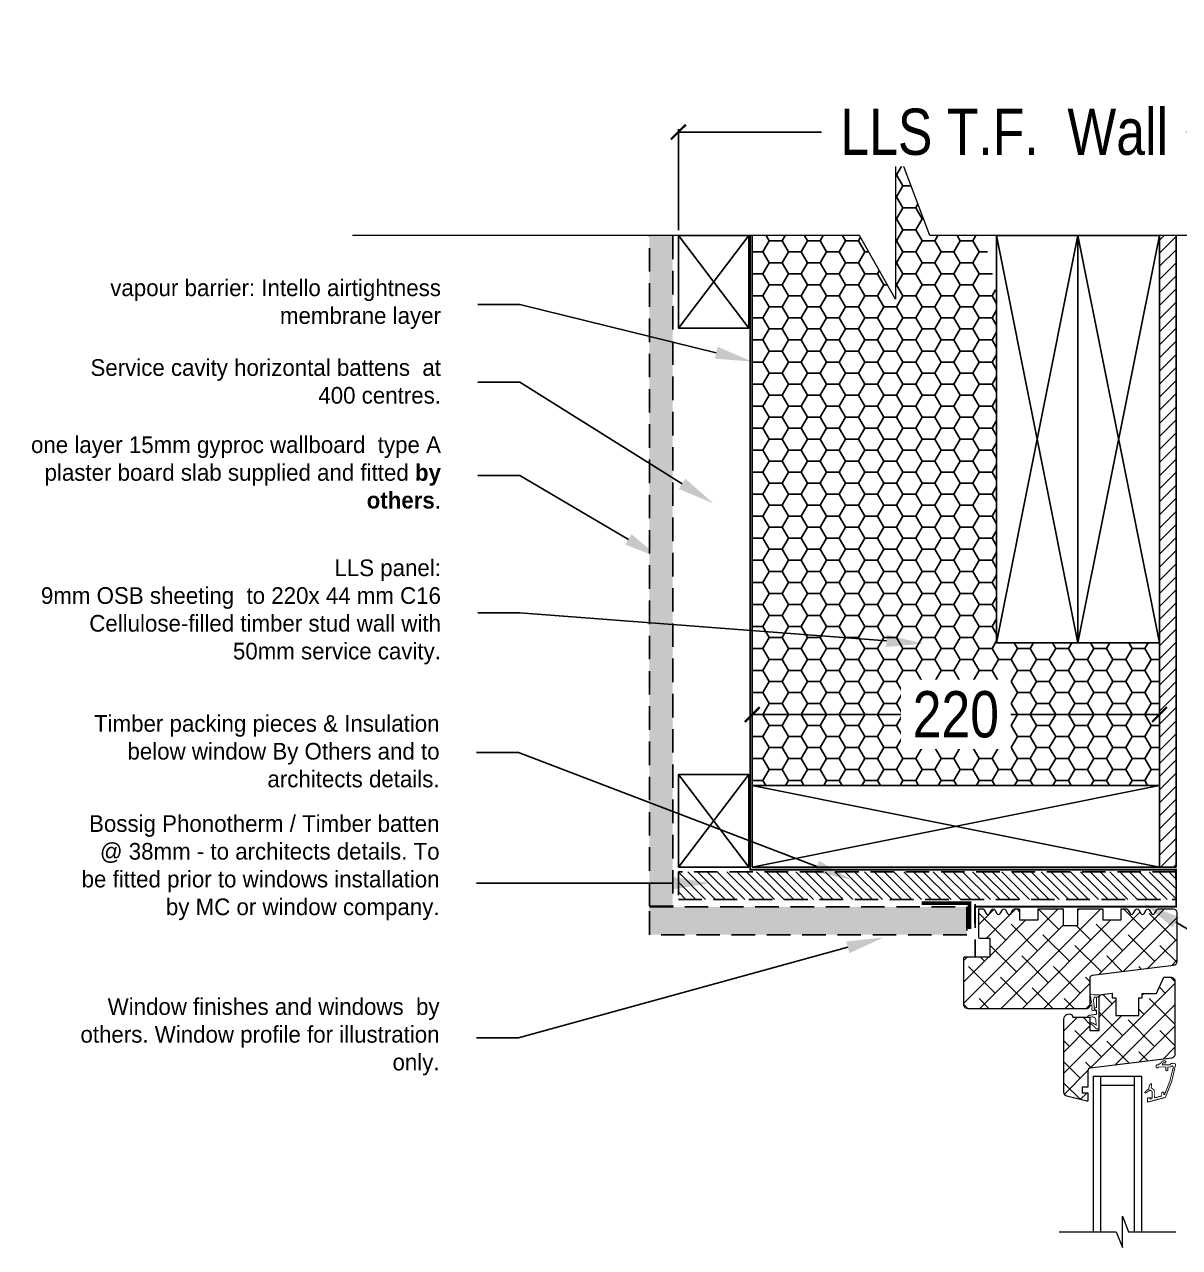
# Model space of a CAD drawing. Header units: millimetres. Extents: x -1562 to 49121, y -21091 to 0.
# Drawn here: x 39766 to 40390, y -9180 to -8519 of the extents above; entities that cross this region are included whole.
import ezdxf
from ezdxf import colors
from ezdxf.entities.mleader import LeaderData, LeaderLine
from ezdxf.math import Vec2, Vec3

# ---------------------------------------------------------------- set-up
doc = ezdxf.new("R2010")
doc.units = ezdxf.units.MM
doc.header["$MEASUREMENT"] = 0
doc.linetypes.add('DASHED', pattern=[19.049999999999997, 12.7, -6.35])
doc.linetypes.add('DASHED2', pattern=[0.375, 0.25, -0.125])
for name, color, linetype in [('-TSD Hatch', 8, 'Continuous'), ('A_Plasterboard by others', 11, 'DASHED'), ('H001_HATCH', 252, 'Continuous'), ('HATCH', 251, 'Continuous'), ('LLS-Timber', 30, 'Continuous'), ('LLS_Dimensions', 6, 'Continuous'), ('LLS_Membranes', 124, 'Continuous')]:
    doc.layers.add(name, color=color, linetype=linetype)
doc.layers.add('LLS_Text', color=6, linetype='Continuous', lineweight=15)
doc.layers.add('Window-Doors', color=2, linetype='Continuous', lineweight=13)
doc.styles.add('ARIAL', font='arial.ttf', dxfattribs={"width": 0.8})
doc.styles.add('Century Gothic', font='GOTHIC.TTF')
doc.dimstyles.new('LLS 1T 10', dxfattribs={"dimtxt": 25, "dimasz": 8, "dimexe": 1.5, "dimexo": 3, "dimgap": 5, "dimtad": 0, "dimdec": 0, "dimzin": 0, "dimdsep": 46, "dimtxsty": 'ARIAL', "dimblk": 'ARCHTICK', "dimcen": 0.09, "dimclrd": 8, "dimclre": 8, "dimclrt": 256, "dimadec": 0, "dimazin": 0, "dimtfac": 1, "dimtdec": 0, "dimtofl": 0, "dimtmove": 0, "dimatfit": 3, "dimfxl": 1.5, "dimtolj": 1, "dimtzin": 0, "dimarcsym": 0})

# ---------------------------------------------------------------- blocks, each defined once
blk = doc.blocks.new('_ArchTick')
at = {"color": 0, "linetype": 'ByBlock', "const_width": 0.15}
blk.add_lwpolyline([(-0.5, -0.5), (0.5, 0.5)], dxfattribs=at)
blk = doc.blocks.new('*D84')
at = {"layer": 'Defpoints', "color": 0, "transparency": 16777216}
for p in [(40379.49724558975, -8891.674966923401), (40159.52327733579, -8930.085044079755), (40379.49724558975, -8930.085044079755)]:
    blk.add_point(p, dxfattribs=at)
at = {"layer": 'LLS_Dimensions', "color": 8, "lineweight": -2, "transparency": 16777216}
for p, q in [((40159.52327733579, -8927.085044079755), (40159.52327733579, -8890.174966923401)), ((40379.49724558975, -8927.085044079755), (40379.49724558975, -8890.174966923401)), ((40159.52327733579, -8891.674966923401), (40242.27970211761, -8891.674966923401)), ((40379.49724558975, -8891.674966923401), (40296.74082080793, -8891.674966923401))]:
    blk.add_line(p, q, dxfattribs=at)
at = {"layer": 'LLS_Dimensions', "color": 8, "lineweight": -2, "transparency": 16777216, "xscale": 8, "yscale": 8, "zscale": 8, "rotation": 180}
blk.add_blockref('_ArchTick', (40159.52327733579, -8891.674966923401), dxfattribs=at)
at = {"layer": 'LLS_Dimensions', "color": 8, "lineweight": -2, "transparency": 16777216, "xscale": 8, "yscale": 8, "zscale": 8}
blk.add_blockref('_ArchTick', (40379.49724558975, -8891.674966923401), dxfattribs=at)
at = {"layer": 'LLS_Dimensions', "transparency": 16777216, "insert": (40269.51026146277, -8891.674966923401), "char_height": 25, "attachment_point": 5, "style": 'ARIAL', "bg_fill": 3, "box_fill_scale": 1.25, "bg_fill_color": 256, "bg_fill_true_color": 13158600, "bg_fill_transparency": 0}
blk.add_mtext('\\A1;220', dxfattribs=at)
blk = doc.blocks.new('*D82')
at = {"layer": 'Defpoints', "color": 0, "transparency": 16777216}
for p in [(40471.60264241516, -8576.861463625584), (40119.62994400244, -8632.836790111502), (40471.60264241516, -8632.836790111502)]:
    blk.add_point(p, dxfattribs=at)
at = {"layer": 'LLS_Dimensions', "color": 8, "lineweight": -2, "transparency": 16777216}
for p, q in [((40119.62994400244, -8629.836790111502), (40119.62994400244, -8575.361463625584)), ((40119.62994400244, -8576.861463625584), (40204.12925364537, -8576.861463625584)), ((40471.60264241516, -8576.861463625584), (40387.10333277224, -8576.861463625584)), ((40471.60264241516, -8629.836790111502), (40471.60264241516, -8575.361463625584))]:
    blk.add_line(p, q, dxfattribs=at)
at = {"layer": 'LLS_Dimensions', "color": 8, "lineweight": -2, "transparency": 16777216, "xscale": 8, "yscale": 8, "zscale": 8, "rotation": 180}
blk.add_blockref('_ArchTick', (40119.62994400244, -8576.861463625584), dxfattribs=at)
at = {"layer": 'LLS_Dimensions', "color": 8, "lineweight": -2, "transparency": 16777216, "xscale": 8, "yscale": 8, "zscale": 8}
blk.add_blockref('_ArchTick', (40471.60264241516, -8576.861463625584), dxfattribs=at)
at = {"layer": 'LLS_Dimensions', "transparency": 16777216, "insert": (40295.6162932088, -8576.861463625584), "char_height": 25, "attachment_point": 5, "style": 'ARIAL', "bg_fill": 3, "box_fill_scale": 1.25, "bg_fill_color": 256, "bg_fill_true_color": 13158600, "bg_fill_transparency": 0}
blk.add_mtext('\\A1;LLS T.F.  Wall ', dxfattribs=at)

msp = doc.modelspace()

# ---------------------------------------------------------------- hatches: boundary and pattern name
at = {"layer": '-TSD Hatch'}
h = msp.add_hatch(dxfattribs=at)
h.set_pattern_fill('AR-SAND', color=256, scale=5)
h.set_pattern_definition([(37.50000000000001, (0, -518), (-0.3149667905480408, 9.634118845065792), [0, -7.6, 0, -8.5, 0, -8.125]), (7.499999999999999, (0, -518), (8.848883526338636, 14.1107303261487), [0, -4.1, 0, -6.850000000000001, 0, -2.625]), (327.5, (-6.15, -518), (15.57070930875748, 0.02829526768482471), [0, -2.5, 0, -9, 0, -11.75]), (317.5, (-6.15, -518), (15.03063302286147, 4.388377824671247), [0, -1.25, 0, -5.899999999999999, 0, -6.75])])
h.paths.add_polyline_path([(40275.4178805104, -8995.646313921014), (40104.03692812943, -8995.646313921015), (40104.03692812943, -9010.645948288167), (40275.4178805104, -9010.645948288166)])
h.paths.add_polyline_path([(40104.03692812943, -8990.292954032502), (40116.62994400244, -8990.292954032502), (40116.62994400244, -8995.146313921014), (40104.03692812943, -8995.146313921014)])
h.paths.add_polyline_path([(40116.62994400244, -8990.292954032502), (40104.03692812943, -8990.292954032502), (40104.03692812943, -8937.290382358802), (40116.62994400244, -8942.10092833477)])
h.paths.add_polyline_path([(40104.03692812943, -8841.716411731515), (40116.62994400244, -8842.676465274202), (40116.62994400244, -8942.10092833477), (40104.03692812943, -8937.290382358802)])
h.paths.add_polyline_path([(40116.62994400244, -8842.676465274202), (40104.03692812943, -8841.716411731515), (40104.03692812943, -8754.835430319745), (40116.62994400244, -8763.128035626596)])
h.paths.add_polyline_path([(40104.03692812943, -8686.695578091389), (40116.62994400244, -8689.922141335152), (40116.62994400244, -8763.128035626596), (40104.03692812943, -8754.835430319745)])
h.paths.add_polyline_path([(40116.62994400244, -8689.922141335152), (40104.03692812943, -8686.695578091389), (40104.03692812943, -8632.836790111502), (40116.62994400244, -8632.836790111502)])
at = {"layer": 'H001_HATCH'}
h = msp.add_hatch(dxfattribs=at)
h.set_pattern_fill('HONEY', color=256, scale=55)
h.set_pattern_definition([(0, (-12827.19982817337, 20770.77898588219), (10.3125, 5.953924651018015), [6.875, -13.75]), (120, (-12827.19982817337, 20770.77898588219), (-10.3125, 5.953924651018017), [6.874999999999978, -13.74999999999996]), (59.99999999999999, (-12827.19982817337, 20770.77898588219), (2.289834988289385e-15, 11.90784930203603), [-13.75, 6.875])])
h.paths.add_polyline_path([(40217.48137257386, -8632.836790111502), (40159.52327733578, -8632.836790111502), (40159.52327733578, -8930.085044079755), (40379.49724558975, -8930.085044079755), (40379.49724558975, -8852.81075836547), (40291.45407098662, -8852.810758365466), (40291.45407098662, -8664.710331065027), (40284.7831740777, -8632.836790111502), (40255.48137257386, -8632.836790111502), (40236.83347618939, -8583.656626396558), (40236.8334761894, -8667.156626396547)])
at = {"layer": 'H001_HATCH', "transparency": 33554549}
h = msp.add_hatch(dxfattribs=at)
h.set_pattern_fill('ANSI31', color=33, scale=30, angle=-90.00000000000001)
h.set_pattern_definition([(315, (0, -518), (2.651650429449554, 2.651650429449553), [])])
h.paths.add_polyline_path([(40311.87323199744, -8991.646313921014), (40119.62994400244, -8991.646313921014), (40119.62994400244, -8976.646313921028), (40388.49153130407, -8976.646313921028), (40388.49153130407, -8991.646313921014)])
at = {"layer": 'HATCH'}
h = msp.add_hatch(dxfattribs=at)
h.set_pattern_fill('ANSI31', color=256, scale=40)
h.set_pattern_definition([(45, (-12772.36212201587, 19558.4239270519), (-3.535533905932738, 3.535533905932738), [])])
h.paths.add_polyline_path([(40388.49153130407, -8632.836790111502), (40379.49724558978, -8632.836790111502), (40379.49724558978, -8974.106631381339), (40388.49153130407, -8974.106631381339)])
at = {"layer": 'HATCH', "transparency": 33554526}
h = msp.add_hatch(dxfattribs=at)
h.set_pattern_fill('ANSI38', color=11, scale=65)
h.set_pattern_definition([(45, (-12772.36212201584, 19615.00678419477), (-5.745242597140699, 5.745242597140699), []), (135, (-12772.36212201584, 19615.00678419477), (-17.23572779142209, 5.7452425971407), [20.3125, -12.1875])])
h.paths.add_polyline_path([(40313.88835670087, -9002.67805995276), (40313.88835670087, -8996.646313921014), (40327.43375352626, -8996.646313921014), (40327.43375352626, -9005.646313921014), (40335.37026146277, -9005.641869476563), (40335.37026146277, -8996.646313921014), (40348.91565828816, -8996.646313921014), (40348.91565828816, -9002.646313921014), (40358.86232495484, -9002.646313921014), (40358.86232495484, -8996.646313921014), (40361.61407098659, -8996.646313921014, -0.2199127447986888), (40362.30232495484, -8996.964409159107), (40363.62422971673, -8999.185996460688, 0.5686125315754481), (40365.3181979707, -8999.185996460688), (40366.48137257389, -8997.175837730541, -0.6037854264284018), (40368.31961731995, -8997.249723099583), (40369.33851543102, -8999.185996460688, 0.5763866877484735), (40371.09646709923, -8999.257487660088), (40372.32547729353, -8997.135870279995, -0.5608630331089587), (40373.99502336753, -8997.175837730541), (40375.1581979707, -8999.185996460688, 0.5767018822963192), (40376.85216622466, -8999.185996460688), (40378.08251876333, -8997.059743110589, -0.2486899707337494), (40378.86232495484, -8996.646313921014), (40386.90422971673, -8996.646313921014, -0.3686868686878919), (40388.91565828816, -8998.657742492436), (40388.91565828816, -9025.324409159108, -0.3821915083391068), (40387.1162932088, -9027.33456788927), (40343.20137257387, -9032.731393286089, 0.3650139544890056), (40341.82486463735, -9034.213298047998), (40341.82486463735, -9048.604409159107, -0.3285364477850721), (40340.34422971673, -9050.614567889268), (40275.8997852723, -9050.614567889268, -0.4803973050453775), (40273.88835670087, -9048.102186936874), (40273.88835670087, -9023.102186936874, -0.4802650616868844), (40274.4178805104, -9022.67805995276), (40287.96327733579, -9022.67805995276), (40287.96327733579, -9012.62599646069), (40282.45978527229, -9012.62599646069, -0.4795442152454292), (40281.93153130404, -9011.968051398424), (40281.93153130404, -8996.646313921014), (40283.94169003419, -8996.646313921014, -0.2199127447988637), (40284.62994400244, -8996.964409159107), (40285.95184876437, -8999.185996460688, 0.5686125315754481), (40287.64581701833, -8999.185996460688), (40288.8089916215, -8997.175837730541, -0.6037854264284018), (40290.64723636759, -8997.249723099583), (40291.66613447866, -8999.185996460688, 0.5763866877484758), (40293.42408614686, -8999.257487660088), (40294.62994400244, -8997.175837730541, -0.5763866877484818), (40296.32264241514, -8997.175837730541), (40297.4870868596, -8999.185996460688, 0.5763866877493848), (40299.1797852723, -8999.185996460688), (40300.34422971673, -8997.175837730541, -0.28723425859423), (40301.34578850314, -8996.646313921014), (40303.94169003419, -8996.646313921014), (40303.94169003419, -9002.67805995276)])
h.paths.add_polyline_path([(40368.28073765324, -9054.318694873382), (40368.28073765324, -9044.79488534958), (40370.18549955801, -9044.79488534958), (40370.18549955801, -9042.360599635289), (40377.90994400244, -9042.360599635289), (40381.93153130404, -9033.578377413072), (40385.42359479611, -9033.578377413072, -0.4268335640059896), (40387.85661066913, -9036.118059952762), (40387.85661066913, -9075.271075825778, -0.393012643224352), (40385.96530856575, -9077.305582370424), (40342.14232495484, -9082.67805995276, 0.3698438437261229), (40340.87248368499, -9084.067861143358), (40340.87248368499, -9093.048853603545), (40337.80454717706, -9093.048853603545), (40337.80454717706, -9096.011393286088), (40340.87248368499, -9096.011393286088), (40340.87248368499, -9100.13837741307, -0.4978031813852131), (40340.31940222006, -9100.556236784749), (40329.44391225641, -9097.810758365453, -0.3472198313108584), (40327.85661066913, -9095.74482658043), (40327.85661066913, -9056.328853603543, -0.5733915272102519), (40332.19565828815, -9053.789171063869), (40332.72518209768, -9055.271075825778), (40341.93153130404, -9055.271075825778), (40341.93153130404, -9058.33648911247, 0.5626464049012133), (40341.93153130404, -9058.926508612352), (40341.93153130404, -9062.360599635289), (40346.90422971673, -9062.360599635289), (40346.90422971673, -9044.47742503211, -0.1622776601683731), (40347.11565828817, -9043.843139317836, 0.5565111839880282), (40347.38209694061, -9043.372802861752, -0.1932247731100288), (40348.43394141989, -9042.961852611847), (40353.88835670087, -9042.25520280989), (40353.88835670087, -9044.79488534958), (40355.8997852723, -9044.79488534958), (40355.8997852723, -9054.318694873382)])

# ---------------------------------------------------------------- linework, layer by layer
at = {"layer": 'A_Plasterboard by others', "elevation": -1.815402375014817e-10}
for points in [[(40116.62994400244, -8632.836790111502), (40116.62994400244, -8995.146313921014), (40104.03692812943, -8995.146313921014), (40104.03692812943, -8632.836790111502)], [(40279.87216622468, -8994.146313921014), (40279.87216622468, -9022.67805995276)]]:
    msp.add_lwpolyline(points, dxfattribs=at)
for points in [[(40388.49153130407, -8991.646313921014), (40388.49153130407, -8976.646313921028), (40119.62994400244, -8976.646313921028), (40119.62994400244, -8991.646313921014)], [(40275.4178805104, -9010.645948288166), (40104.03692812943, -9010.645948288167), (40104.03692812943, -8995.646313921015), (40275.4178805104, -8995.646313921014)]]:
    msp.add_lwpolyline(points, close=True, dxfattribs=at)
at = {"layer": 'H001_HATCH', "elevation": -1.815402375014817e-10}
for points in [[(40388.49153130407, -8632.836790111502), (40388.49153130407, -8974.106631381339), (40379.49724558978, -8974.106631381339), (40379.49724558978, -8632.836790111502)], [(40379.49724558975, -8930.085044079755), (40159.52327733579, -8974.106631381339)], [(40379.49724558975, -8974.106631381324), (40159.52327733579, -8930.08504407974)]]:
    msp.add_lwpolyline(points, dxfattribs=at)
at = {"layer": 'HATCH', "elevation": -1.815402375014817e-10}
for points in [[(40157.62994400244, -8632.836790111502), (40119.62994400244, -8682.836790111502)], [(40119.62994400244, -8632.836790111502), (40157.62994400244, -8682.836790111502)], [(40157.62994400244, -8924.106631381339), (40119.62994400244, -8974.106631381339)], [(40119.62994400244, -8924.106631381339), (40157.62994400244, -8974.106631381339)]]:
    msp.add_lwpolyline(points, dxfattribs=at)
at = {"layer": 'LLS-Timber', "elevation": -1.815402375014817e-10}
for points in [[(40119.62994400244, -8682.836790111502), (40157.62994400244, -8682.836790111502), (40157.62994400244, -8632.836790111502), (40119.62994400244, -8632.836790111502)], [(40119.62994400244, -8974.106631381339), (40157.62994400244, -8974.106631381339), (40157.62994400244, -8924.106631381339), (40119.62994400244, -8924.106631381339)], [(40379.49724558975, -8974.106631381339), (40159.52327733579, -8974.106631381339), (40159.52327733579, -8930.085044079755), (40379.49724558975, -8930.085044079755)]]:
    msp.add_lwpolyline(points, close=True, dxfattribs=at)
msp.add_lwpolyline([(40379.49724558978, -8632.836790111502), (40379.49724558978, -8974.106631381339), (40159.52327733579, -8974.106631381339), (40159.52327733579, -8632.836790111502)], dxfattribs=at)
at = {"layer": 'LLS_Membranes', "linetype": 'DASHED2', "ltscale": 80, "const_width": 1, "elevation": -1.815402375014817e-10}
msp.add_lwpolyline([(40158.3781979707, -8632.836790111502), (40158.3781979707, -8975.48555155675), (40388.44237186977, -8975.48555155675), (40388.54069073837, -8995.470977735637), (40279.87216622468, -8995.470977735637), (40279.87216622468, -9004.424091698795)], dxfattribs=at)
at = {"layer": 'LLS_Membranes', "color": 152, "linetype": 'DASHED2', "ltscale": 50, "true_color": 0x2776bb, "const_width": 2, "elevation": -1.815402375014817e-10}
msp.add_lwpolyline([(40276.86596080121, -9007.62599646069), (40276.86596080121, -8993.592878812025), (40250.95990862728, -8993.592878812025)], dxfattribs=at)
at = {"layer": 'Window-Doors', "color": 11, "elevation": -1.815402375014817e-10}
for points in [[(40663.56295987549, -8632.836790111502), (40255.48137257386, -8632.836790111502), (40236.83347618939, -8583.656626396554), (40236.83347618939, -8667.156626396554), (40217.48137257386, -8632.836790111502), (39943.56295987546, -8632.836790111502)], [(40343.83629320881, -9171.133932968634), (40343.83629320881, -9087.122504397197), (40369.86803924055, -9087.122504397197), (40369.86803924055, -9171.133932968634)], [(40347.85661066913, -9171.133932968634), (40347.85661066913, -9087.122504397197), (40365.84645193895, -9087.122504397197), (40365.84645193895, -9171.133932968634)], [(40325.2958256433, -9171.133932968634), (40356.07652353456, -9171.133932968634), (40359.55304939715, -9179.707188144126), (40359.55304939715, -9162.72222011947), (40362.83635986976, -9171.133932968634), (40388.33065766883, -9171.133932968634)]]:
    msp.add_lwpolyline(points, dxfattribs=at)
for points in [[(40372.30105511357, -8997.175837730541, -0.576701882297228), (40373.99502336753, -8997.175837730541), (40375.1581979707, -8999.185996460688, 0.5767018822954211), (40376.85216622466, -8999.185996460688), (40378.01534082786, -8997.175837730541, -0.2868691460305494), (40378.86232495484, -8996.646313921014), (40386.90422971673, -8996.646313921014, -0.3686868686878927), (40388.91565828816, -8998.657742492436), (40388.91565828816, -9025.324409159108, -0.3821915083391068), (40387.1162932088, -9027.33456788927), (40343.20137257387, -9032.731393286089, 0.3650139544890014), (40341.82486463735, -9034.213298047998), (40341.82486463735, -9048.604409159107, -0.3285364477850721), (40340.34422971673, -9050.614567889268), (40275.8997852723, -9050.614567889268, -0.4803973050453775), (40273.88835670087, -9048.102186936874), (40273.88835670087, -9023.102186936874, -0.4802650616868846), (40274.4178805104, -9022.67805995276), (40287.96327733579, -9022.67805995276), (40287.96327733579, -9012.62599646069), (40282.45978527229, -9012.62599646069, -0.3517676453273386), (40281.93153130404, -9012.201869476561), (40281.93153130404, -8996.646313921014), (40283.94169003419, -8996.646313921014, -0.2199127447988652), (40284.62994400244, -8996.964409159107), (40285.95184876437, -8999.185996460688, 0.5686125315754434), (40287.64581701833, -8999.185996460688), (40288.8089916215, -8997.175837730541, -0.5767018822972276), (40290.60835670088, -8997.175837730541), (40291.66613447866, -8999.185996460688, 0.6037854264284017), (40293.46549955801, -8999.185996460688), (40294.62994400244, -8997.175837730541, -0.5763866877484818), (40296.32264241514, -8997.175837730541), (40297.4870868596, -8999.185996460688, 0.5763866877484822), (40299.1797852723, -8999.185996460688), (40300.34422971673, -8997.175837730541, -0.2480806861878831), (40301.18994400244, -8996.646313921014), (40303.94169003419, -8996.646313921014), (40303.94169003419, -9002.67805995276), (40313.88835670087, -9002.67805995276), (40313.88835670087, -8996.646313921014), (40327.43375352626, -8996.646313921014), (40327.43375352626, -9005.646313921014), (40335.37026146277, -9005.641869476563), (40335.37026146277, -8996.646313921014), (40348.91565828816, -8996.646313921014), (40348.91565828816, -9002.646313921014), (40358.86232495484, -9002.646313921014), (40358.86232495484, -8996.646313921014), (40361.61407098659, -8996.646313921014, -0.2199127447985111), (40362.30232495484, -8996.964409159107), (40363.62422971673, -8999.185996460688, 0.5686125315754434), (40365.3181979707, -8999.185996460688), (40366.48137257389, -8997.175837730541, -0.5767018822972276), (40368.28073765324, -8997.175837730541), (40369.33851543102, -8999.185996460688, 0.6037854264284017), (40371.13788051037, -8999.185996460688), (40372.30232495484, -8997.175837730541)], [(40387.85661066913, -9036.118059952762), (40387.85661066913, -9075.271075825778, -0.3649567712974514), (40386.16391225644, -9077.281234555925), (40342.14232495484, -9082.67805995276, 0.3880500819817821), (40340.87248368499, -9084.159964714654), (40340.87248368499, -9093.048853603545), (40337.80454717706, -9093.048853603545), (40337.80454717706, -9096.011393286088), (40340.87248368499, -9096.011393286088), (40340.87248368499, -9100.13837741307, -0.4795442152454291), (40340.34422971673, -9100.5625043972), (40329.44391225641, -9097.810758365453, -0.3398034721973118), (40327.85661066913, -9095.800599635291), (40327.85661066913, -9056.328853603543, -0.5733915272102513), (40332.19565828815, -9053.789171063869), (40332.72518209768, -9055.271075825778), (40341.93153130404, -9055.271075825778), (40341.93153130404, -9062.360599635289), (40346.90422971673, -9062.360599635289), (40346.90422971673, -9044.477425032124, -0.4169359775211101), (40348.43394141989, -9042.961852611847), (40353.88835670087, -9042.25520280989), (40353.88835670087, -9044.79488534958), (40355.8997852723, -9044.79488534958), (40355.8997852723, -9054.318694873382), (40368.28073765324, -9054.318694873382), (40368.28073765324, -9044.79488534958), (40370.18549955801, -9044.79488534958), (40370.18549955801, -9042.360599635289), (40377.90994400244, -9042.360599635289), (40381.93153130404, -9033.578377413072), (40385.42359479611, -9033.578377413072, -0.426833564005989), (40387.85661066913, -9036.118059952762, -0.9580000000023446)]]:
    msp.add_lwpolyline(points, format="xyb", dxfattribs=at)
at = {"layer": 'Window-Doors', "color": 8, "const_width": 0.5, "elevation": -1.815402375014817e-10}
for points in [[(40345.5289916215, -9044.477425032124), (40345.42359479611, -9049.979647254342), (40344.78867416117, -9050.1917107464, 0.7203035615967583), (40344.78867416117, -9051.56821868291), (40344.99946781197, -9051.779012333707), (40344.99946781197, -9051.24948852418), (40345.42359479611, -9051.356155190853), (40345.42359479611, -9053.68377423847), (40341.5074043199, -9054.213298047998), (40340.87248368499, -9054.530758365454), (40340.55502336753, -9055.271075825778), (40343.51883289135, -9055.059012333706), (40344.5766106691, -9055.483139317836), (40345.10613447866, -9056.435520270217), (40345.31692812942, -9059.503456778144), (40343.72962654215, -9058.551075825777), (40342.98930908182, -9058.233615508307), (40342.09026146277, -9058.286948841636, 1.016382833245822), (40342.14232495484, -9058.975202809892), (40342.83057892309, -9058.975202809892), (40343.09470590721, -9059.185996460688), (40345.21153130404, -9061.408218682907, 0.2476519702948988), (40345.5289916215, -9061.514885349581), (40346.37597574848, -9061.514885349581, 0.414916962016549), (40346.90422971673, -9060.985361540053), (40346.90422971673, -9044.47742503211, -0.1622776601683793), (40347.11565828817, -9043.843139317836, 1.644186611522653)], [(40342.03692812943, -9042.995520270215), (40347.1162932088, -9043.207583762287, -0.9600806089033858), (40347.11565828817, -9043.843139317836), (40345.5289916215, -9044.477425032124), (40344.25915035165, -9044.372028206726), (40344.15375352626, -9045.112345667036), (40343.72962654215, -9045.85266312736), (40344.15375352626, -9048.286948841636), (40344.25915035165, -9050.614567889268), (40344.434718166, -9051.321069696383), (40343.72962654215, -9051.673615508309), (40343.09470590721, -9051.566948841635), (40342.88391225641, -9050.932028206724), (40343.09470590721, -9049.768853603546), (40342.98930908182, -9048.499012333708), (40342.45978527229, -9049.13393296862), (40341.93153130404, -9049.13393296862), (40341.82486463735, -9048.604409159107), (40342.77724558975, -9047.122504397197), (40342.35438844691, -9045.212005257785), (40342.35438844691, -9044.265361540052), (40341.82486463735, -9043.207583762287), (40342.03692812943, -9042.995520270215)]]:
    msp.add_lwpolyline(points, format="xyb", dxfattribs=at)
msp.add_lwpolyline([(40378.86232495484, -9082.25520280989), (40378.65089638341, -9082.572663127361), (40378.38613447863, -9082.67805995276), (40378.06867416117, -9082.625361540053), (40377.90994400244, -9082.572663127361), (40377.69788051037, -9082.149805984507), (40377.69788051037, -9081.197425032111), (40377.80391225642, -9081.09139328609), (40377.90994400244, -9080.985361540053), (40378.90994400244, -9080.985361540053), (40379.1797852723, -9080.773298047996), (40379.28518209768, -9080.45583773054), (40379.92073765323, -9080.297742492436), (40380.23756305008, -9080.032980587672), (40380.3962932088, -9079.768218682922), (40380.55502336753, -9079.556790111488), (40380.71375352626, -9079.239329794033), (40381.71946781197, -9078.815837730526), (40382.40708685959, -9078.763139317834), (40382.67184876437, -9078.868536143233), (40382.98930908182, -9078.975202809892), (40382.93661066912, -9079.39805995276), (40382.77724558975, -9079.820917095614), (40381.82486463735, -9079.820917095614), (40381.3486741612, -9080.032980587672), (40381.08454717706, -9080.45583773054), (40381.08454717706, -9080.773298047996), (40381.19057892308, -9080.879329794017), (40381.29661066913, -9080.985361540053), (40385.31692812942, -9080.985361540053), (40385.42295987545, -9080.879329794017), (40385.5289916215, -9080.773298047996), (40385.5289916215, -9080.245044079744), (40387.75121384372, -9080.350440905127), (40388.06867416117, -9080.45583773054), (40388.17407098658, -9080.879964714655), (40388.17407098658, -9080.879964714655), (40386.16391225644, -9089.768853603546), (40382.77724558975, -9098.34028217498), (40382.67184876437, -9098.551075825777), (40382.45978527229, -9098.657742492436), (40373.14803924055, -9101.090758365452), (40373.04264241517, -9100.879964714655), (40373.04264241517, -9099.08059963529), (40373.14803924055, -9098.763139317834), (40374.52327733579, -9098.763139317834), (40374.20645193897, -9098.974567889254), (40374.52327733579, -9099.503456778144), (40375.47565828818, -9099.08059963529), (40375.5289916215, -9095.429805984506), (40374.47121384372, -9094.58345677816), (40373.99502336753, -9094.84821868291), (40371.98359479611, -9096.223456778145), (40371.66613447866, -9096.118059952762), (40371.56073765324, -9095.800599635291), (40372.93597574848, -9094.424091698795), (40373.36010273262, -9094.424091698795), (40373.67756305008, -9094.318694873382), (40373.99502336753, -9092.201869476561), (40374.31248368499, -9091.566948841635), (40374.9474043199, -9091.144091698781), (40375.26486463736, -9091.24948852418), (40375.05280114531, -9093.260917095617), (40375.1581979707, -9093.471710746398), (40376.69280114533, -9094.688853603544), (40376.745499558, -9098.445679000379), (40376.85216622466, -9098.657742492436), (40377.06295987546, -9098.763139317834), (40380.66169003419, -9097.810758365453), (40380.66169003419, -9096.118059952762), (40380.7670868596, -9095.90599646069), (40380.97915035168, -9095.800599635291), (40381.61407098659, -9095.800599635291), (40381.82486463735, -9095.90599646069), (40381.82486463735, -9096.118059952762), (40381.82486463735, -9097.070440905129), (40382.2489916215, -9097.070440905129), (40385.10613447866, -9089.768853603546), (40387.01089638339, -9082.149805984507), (40386.58676939928, -9081.514885349581), (40385.84645193895, -9081.832345667037), (40385.63438844688, -9082.043139317833), (40385.42359479611, -9082.149805984507), (40384.0470868596, -9082.149805984507), (40384.0470868596, -9083.842504397198), (40383.83565828817, -9084.107266301962), (40383.20137257387, -9084.159964714654), (40382.88391225641, -9083.842504397198), (40382.88391225641, -9082.149805984507), (40378.96772178022, -9082.149805984507), (40378.86232495484, -9082.25520280989)], dxfattribs=at)
at = {"layer": 'Window-Doors', "color": 11, "elevation": -1.815402375014817e-10}
msp.add_lwpolyline([(40365.84645193895, -9092.096472651163), (40347.85661066913, -9092.096472651163), (40347.85661066913, -9087.122504397197), (40365.84645193895, -9087.122504397197)], close=True, dxfattribs=at)

# ---------------------------------------------------------------- leaders
at = {"layer": 'LLS_Text'}
ml = msp.add_multileader_mtext('Standard', dxfattribs=at)
ml.set_content('vapour barrier: Intello airtightness membrane layer', color=256, style='Century Gothic')
ml.set_leader_properties(color=11)
ml.build(insert=Vec2(0, 0))
ml.multileader.update_dxf_attribs({"text_left_attachment_type": 2, "text_right_attachment_type": 2, "dogleg_length": 50, "arrow_head_size": 20})
ctx = ml.context
ctx.base_point, ctx.char_height, ctx.arrow_head_size, ctx.landing_gap_size, ctx.plane_origin = Vec3(39772.19022579664, -8670.047100769898), 9, 20, 20, Vec3(39191.79685825472, -8350.259616563799)
ctx.left_attachment, ctx.right_attachment, ctx.text_align_type = 2, 2, 2
notes = []
notes.append((ctx, [(0, (1, 1, 0), (40034.05926510757, -8670.047100769898), (-1, 0), 22.65761850876493, [(0, [(40159.52327733579, -8700.912205520788)], 0, [])])]))
ctx.mtext.insert, ctx.mtext.width, ctx.mtext.defined_height, ctx.mtext.alignment, ctx.mtext.flow_direction = Vec3(39991.40164659881, -8656.51752904998), 224.9508060232004, 121.7772632487467, 3, 5
ml = msp.add_multileader_mtext('Standard', dxfattribs=at)
ml.set_content('Service cavity horizontal battens  at 400 centres.', color=256, style='Century Gothic')
ml.set_leader_properties(color=11)
ml.build(insert=Vec2(0, 0))
ml.multileader.update_dxf_attribs({"text_left_attachment_type": 2, "text_right_attachment_type": 2, "dogleg_length": 22.65761850876493, "arrow_head_size": 20})
ctx = ml.context
ctx.base_point, ctx.char_height, ctx.arrow_head_size, ctx.landing_gap_size, ctx.plane_origin = Vec3(39775.92238079324, -8712.047100769898), 9, 20, 20, Vec3(39469.23825715347, -8210.430627547732)
ctx.left_attachment, ctx.right_attachment, ctx.text_align_type = 2, 2, 2
notes.append((ctx, [(0, (1, 1, 0), (40034.05926510757, -8712.047100769898), (-1, 0), 22.65761850876493, [(0, [(40138.62994400244, -8777.615217933842)], 0, [])])]))
ctx.mtext.insert, ctx.mtext.width, ctx.mtext.defined_height, ctx.mtext.alignment, ctx.mtext.flow_direction = Vec3(39991.40164659881, -8699.62187983176), 209.4202140191451, 96.13911305073992, 3, 5
ml = msp.add_multileader_mtext('Standard', dxfattribs=at)
ml.set_content('one layer 15mm gyproc wallboard  type A plaster board slab supplied and fitted {\\fCentury Gothic|b1|i0|c0|p34;by others}. ', color=256, style='Century Gothic')
ml.set_leader_properties(color=11)
ml.build(insert=Vec2(0, 0))
ml.multileader.update_dxf_attribs({"text_left_attachment_type": 2, "text_right_attachment_type": 2, "dogleg_length": 22.65761850876493, "arrow_head_size": 20})
ctx = ml.context
ctx.base_point, ctx.char_height, ctx.arrow_head_size, ctx.landing_gap_size, ctx.plane_origin = Vec3(39762.62734340371, -8762.547100769898), 9, 20, 20, Vec3(39716.82009319936, -8569.719251170729)
ctx.left_attachment, ctx.right_attachment, ctx.text_align_type = 2, 2, 2
notes.append((ctx, [(0, (1, 1, 0), (40034.05926510757, -8762.547100769898), (-1, 0), 22.65761850876493, [(0, [(40109.87416379784, -8807.151187004205)], 0, [])])]))
ctx.mtext.insert, ctx.mtext.width, ctx.mtext.defined_height, ctx.mtext.alignment, ctx.mtext.flow_direction = Vec3(39991.40164659881, -8741.31868472639), 220.9626442747649, 96.13911305073992, 3, 5
ml = msp.add_multileader_mtext('Standard', dxfattribs=at)
ml.set_content('LLS panel:\\P9mm OSB sheeting  to 220x 44 mm C16 Cellulose-filled timber stud wall with 50mm service cavity.', color=256, style='Century Gothic')
ml.set_leader_properties(color=11)
ml.build(insert=Vec2(0, 0))
ml.multileader.update_dxf_attribs({"text_left_attachment_type": 2, "text_right_attachment_type": 2, "dogleg_length": 22.65761850876493, "arrow_head_size": 20})
ctx = ml.context
ctx.base_point, ctx.char_height, ctx.arrow_head_size, ctx.landing_gap_size, ctx.plane_origin = Vec3(39759.65385598018, -8836.762710711122), 9, 20, 20, Vec3(39209.30950635088, -8665.51248724158)
ctx.left_attachment, ctx.right_attachment, ctx.text_align_type = 2, 2, 2
notes.append((ctx, [(0, (1, 1, 0), (40034.05926510757, -8836.762710711122), (-1, 0), 22.65761850876493, [(0, [(40252.01873903292, -8853.379283517457)], 0, [])])]))
ctx.mtext.insert, ctx.mtext.width, ctx.mtext.defined_height, ctx.mtext.alignment, ctx.mtext.flow_direction = Vec3(39991.40164659881, -8807.835450344024), 221.0665263454393, 151.3134495253907, 3, 5
ml = msp.add_multileader_mtext('Standard', dxfattribs=at)
ml.set_content('Timber packing pieces & Insulation below window By Others and to architects details.', color=256, style='Century Gothic')
ml.set_leader_properties(color=11)
ml.build(insert=Vec2(0, 0))
ml.multileader.update_dxf_attribs({"text_left_attachment_type": 2, "text_right_attachment_type": 2, "dogleg_length": 50, "arrow_head_size": 20})
ctx = ml.context
ctx.base_point, ctx.char_height, ctx.arrow_head_size, ctx.landing_gap_size, ctx.plane_origin = Vec3(39778.4251749456, -8912.181527101031), 9, 20, 20, Vec3(39191.0447237871, -8630.37202439766)
ctx.left_attachment, ctx.right_attachment, ctx.text_align_type = 2, 2, 2
notes.append((ctx, [(0, (1, 1, 0), (40033.30713063995, -8912.181527101031), (-1, 0), 22.65761850876493, [(0, [(40213.06971541441, -8980.851033082512)], 0, [])])]))
ctx.mtext.insert, ctx.mtext.width, ctx.mtext.defined_height, ctx.mtext.alignment, ctx.mtext.flow_direction = Vec3(39990.64951213119, -8891.971805822988), 197.5533130474905, 90.10345249924643, 3, 5
ml = msp.add_multileader_mtext('Standard', dxfattribs=at)
ml.set_content('Bossig Phonotherm / Timber batten @ 38mm - to architects details. To be fitted prior to windows installation by MC or window company. ', color=256, style='Century Gothic')
ml.set_leader_properties(color=11)
ml.build(insert=Vec2(0, 0))
ml.multileader.update_dxf_attribs({"text_left_attachment_type": 2, "text_right_attachment_type": 2, "dogleg_length": 50, "arrow_head_size": 20})
ctx = ml.context
ctx.base_point, ctx.char_height, ctx.arrow_head_size, ctx.landing_gap_size, ctx.plane_origin = Vec3(39788.42245570699, -8982.792954032502), 9, 20, 20, Vec3(39191.0447237871, -8703.825520436676)
ctx.left_attachment, ctx.right_attachment, ctx.text_align_type = 2, 2, 2
notes.append((ctx, [(0, (1, 1, 0), (40033.30713063995, -8982.792954032502), (-1, 0), 22.65761850876493, [(0, [(40136.88105511355, -8982.792954032502)], 0, [])])]))
ctx.mtext.insert, ctx.mtext.width, ctx.mtext.defined_height, ctx.mtext.alignment, ctx.mtext.flow_direction = Vec3(39990.64951213119, -8946.06895675174), 197.5533130474905, 90.10345249924643, 3, 5
ml = msp.add_multileader_mtext('Standard', dxfattribs=at)
ml.set_content('WINDOW SEALANT BY WINDOW SUPPLIER', color=256, style='Century Gothic')
ml.set_leader_properties(color=11)
ml.build(insert=Vec2(0, 0))
ml.multileader.update_dxf_attribs({"text_left_attachment_type": 2, "text_right_attachment_type": 2, "dogleg_length": 22.65761850876493, "arrow_head_size": 20})
ctx = ml.context
ctx.base_point, ctx.char_height, ctx.arrow_head_size, ctx.landing_gap_size, ctx.plane_origin, ctx.plane_x_axis, ctx.plane_y_axis = Vec3(40688.08548892732, -9161.51116752168, 0.02949721202289247), 9, 20, 20, Vec3(40592.16516038174, -8266.472370393985, 0.02949721202289247), Vec3(1, 1.232595164407831e-32), Vec3(-1.232595164407831e-32, 1)
ctx.left_attachment, ctx.right_attachment = 2, 2
notes.append((ctx, [(0, (1, 1, 0), (40665.42787041856, -9161.51116752168, 0.02949721202289247), (1, -1.015812555867002e-31), 22.65761850876493, [(0, [(40371.09265880876, -8993.76341395239, 0.02949721202289247), (40655.82856902953, -9161.51116752168, 0.02949721202289247)], 0, [])])]))
ctx.mtext.insert, ctx.mtext.text_direction, ctx.mtext.rotation, ctx.mtext.width, ctx.mtext.defined_height, ctx.mtext.flow_direction = Vec3(40708.08548892732, -9156.784790907132, 0.02949721202289247), Vec3(1, 1.232595164407831e-32), 1.232595164407831e-32, 312.1099519047277, 62.76980215891673, 5
ml = msp.add_multileader_mtext('Standard', dxfattribs=at)
ml.set_content('Window finishes and windows  by others. Window profile for illustration only. ', color=256, style='Century Gothic')
ml.set_leader_properties(color=11)
ml.build(insert=Vec2(0, 0))
ml.multileader.update_dxf_attribs({"text_left_attachment_type": 2, "text_right_attachment_type": 2, "dogleg_length": 50, "arrow_head_size": 20})
ctx = ml.context
ctx.base_point, ctx.char_height, ctx.arrow_head_size, ctx.landing_gap_size, ctx.plane_origin = Vec3(39792.48499819509, -9066.292954032502), 9, 20, 20, Vec3(39191.0447237871, -8864.325520436676)
ctx.left_attachment, ctx.right_attachment, ctx.text_align_type = 2, 2, 2
notes.append((ctx, [(0, (1, 1, 0), (40033.30713063995, -9066.292954032502), (-1, 0), 22.65761850876493, [(0, [(40230.44050747641, -9012.161776869387)], 0, [])])]))
ctx.mtext.insert, ctx.mtext.width, ctx.mtext.defined_height, ctx.mtext.alignment, ctx.mtext.flow_direction = Vec3(39990.64951213119, -9044.978881972678), 197.5533130474905, 90.10345249924643, 3, 5
for ctx, leaders in notes:
    for number, flags, end, landing, length, lines in leaders:
        leader = LeaderData()
        leader.index, (leader.has_last_leader_line, leader.has_dogleg_vector, leader.attachment_direction) = number, flags
        leader.last_leader_point, leader.dogleg_vector, leader.dogleg_length = Vec3(end), Vec3(landing), length
        for number, points, colour, breaks in lines:
            line = LeaderLine()
            line.index, line.vertices, line.color, line.breaks = number, Vec3.list(points), colors.encode_raw_color(colour), breaks
            leader.lines.append(line)
        ctx.leaders.append(leader)

# ---------------------------------------------------------------- next in the draw order: dimensions: what is measured, and where the dimension line sits
at = {"layer": 'LLS_Dimensions'}
dim = msp.add_linear_dim(base=(40471.60264241516, -8576.861463625584), p1=(40119.62994400244, -8632.836790111502), p2=(40471.60264241516, -8632.836790111502), text='LLS T.F.  Wall ', dimstyle='LLS 1T 10', override={"dimtmove": 1, "dimtfill": 1}, dxfattribs=at)
dim.commit()
dim.dimension.update_dxf_attribs({"geometry": '*D82', "text_midpoint": (40295.6162932088, -8576.861463625584)})
dim = msp.add_linear_dim(base=(40379.49724558975, -8891.674966923401), p1=(40159.52327733579, -8930.085044079755), p2=(40379.49724558975, -8930.085044079755), dimstyle='LLS 1T 10', override={"dimtmove": 1, "dimtfill": 1}, dxfattribs=at)
dim.commit()
dim.dimension.update_dxf_attribs({"geometry": '*D84', "text_midpoint": (40269.51026146277, -8891.674966923401)})

# ---------------------------------------------------------------- next in the draw order: linework, layer by layer
at = {"layer": 'H001_HATCH', "elevation": -1.815402375014817e-10}
for points in [[(40335.47565828821, -8852.810758365467), (40291.45407098663, -8632.836790111502)], [(40291.45407098664, -8852.810758365467), (40335.47565828823, -8632.836790111502)], [(40379.49724558978, -8852.810758365467), (40335.4756582882, -8632.836790111502)], [(40335.47565828821, -8852.810758365467), (40379.4972455898, -8632.836790111502)]]:
    msp.add_lwpolyline(points, dxfattribs=at)
at = {"layer": 'LLS-Timber', "elevation": -1.815402375014817e-10}
for points in [[(40291.45407098663, -8852.810758365467), (40291.45407098663, -8632.836790111502), (40335.47565828821, -8632.836790111502), (40335.47565828821, -8852.810758365467)], [(40335.4756582882, -8852.810758365467), (40335.4756582882, -8632.836790111502), (40379.49724558978, -8632.836790111502), (40379.49724558978, -8852.810758365467)]]:
    msp.add_lwpolyline(points, close=True, dxfattribs=at)

doc.saveas('drawing.dxf')
